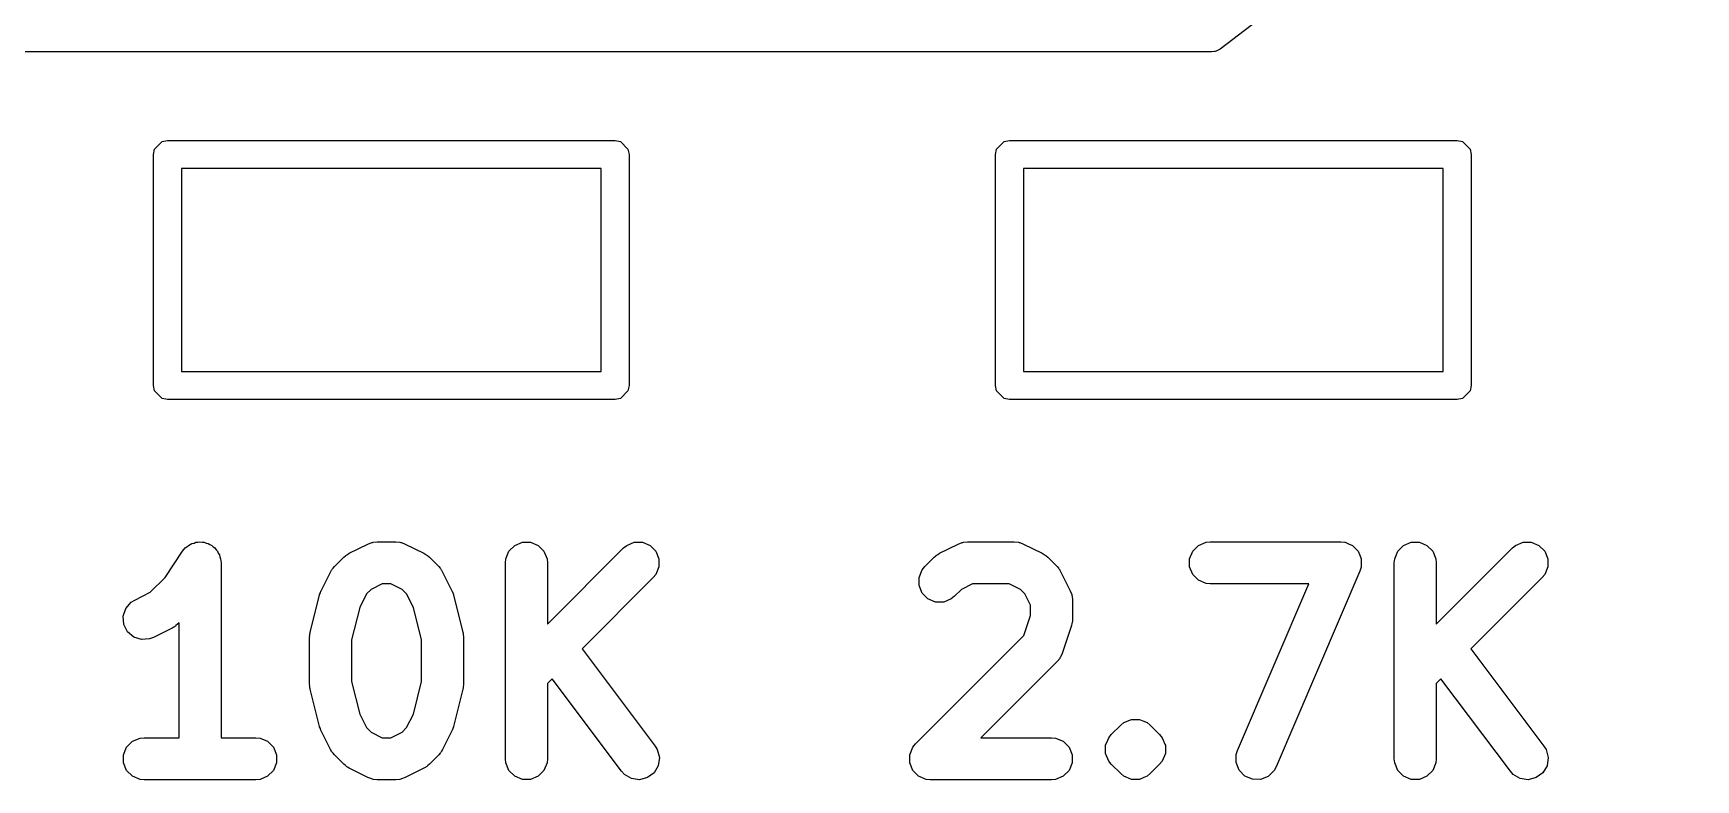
# Model space of a CAD drawing. Extents: x 0.5 to 3.33, y -7.81 to -5.91.
# Drawn here: x 0.7696 to 1.0036, y -6.4067 to -6.3017 of the extents above; entities that cross this region are included whole.
import ezdxf

# ---------------------------------------------------------------- set-up
doc = ezdxf.new("R2010")
doc.units = 0
doc.header["$MEASUREMENT"] = 0
doc.layers.add('BLACK', color=7, linetype='CONTINUOUS')

msp = doc.modelspace()

# ---------------------------------------------------------------- linework, layer by layer
at = {"layer": 'BLACK', "linetype": 'CONTINUOUS'}
for p, q in [((1.00356, -6.25274), (0.93663, -6.30393)), ((0.93543, -6.30433), (0.60079, -6.30433)), ((0.93584, -6.30425), (0.93543, -6.30433)), ((0.93594, -6.30426), (0.93584, -6.30425)), ((0.93606, -6.30421), (0.93594, -6.30426)), ((0.93619, -6.30418), (0.93606, -6.30421)), ((0.93626, -6.30411), (0.93619, -6.30418)), ((0.93663, -6.30393), (0.93626, -6.30411)), ((0.78654, -6.31876), (0.78669, -6.31801)), ((0.78669, -6.31801), (0.78775, -6.31694)), ((0.78775, -6.31694), (0.7885, -6.31679)), ((0.7885, -6.31679), (0.8515, -6.31679)), ((0.8515, -6.31679), (0.85225, -6.31694)), ((0.85225, -6.31694), (0.85331, -6.31801)), ((0.85331, -6.31801), (0.85346, -6.31876)), ((0.90504, -6.31876), (0.90519, -6.31801)), ((0.90519, -6.31801), (0.90625, -6.31694)), ((0.90625, -6.31694), (0.90701, -6.31679)), ((0.90701, -6.31679), (0.97, -6.31679)), ((0.97, -6.31679), (0.97075, -6.31694)), ((0.97075, -6.31694), (0.97182, -6.31801)), ((0.97182, -6.31801), (0.97197, -6.31876)), ((0.78654, -6.35124), (0.78654, -6.31876)), ((0.79047, -6.32073), (0.79047, -6.34927)), ((0.84953, -6.32073), (0.79047, -6.32073)), ((0.84953, -6.34927), (0.84953, -6.32073)), ((0.85346, -6.31876), (0.85346, -6.35124)), ((0.90504, -6.35124), (0.90504, -6.31876)), ((0.90898, -6.32073), (0.90898, -6.34927)), ((0.96803, -6.32073), (0.90898, -6.32073)), ((0.96803, -6.34927), (0.96803, -6.32073)), ((0.97197, -6.31876), (0.97197, -6.35124)), ((0.79047, -6.34927), (0.84953, -6.34927)), ((0.90898, -6.34927), (0.96803, -6.34927)), ((0.78669, -6.35199), (0.78654, -6.35124)), ((0.78775, -6.35306), (0.78669, -6.35199)), ((0.7885, -6.35321), (0.78775, -6.35306)), ((0.8515, -6.35321), (0.7885, -6.35321)), ((0.85225, -6.35306), (0.8515, -6.35321)), ((0.85331, -6.35199), (0.85225, -6.35306)), ((0.85346, -6.35124), (0.85331, -6.35199)), ((0.90519, -6.35199), (0.90504, -6.35124)), ((0.90625, -6.35306), (0.90519, -6.35199)), ((0.90701, -6.35321), (0.90625, -6.35306)), ((0.97, -6.35321), (0.90701, -6.35321)), ((0.97075, -6.35306), (0.97, -6.35321)), ((0.97182, -6.35199), (0.97075, -6.35306)), ((0.97197, -6.35124), (0.97182, -6.35199)), ((0.78818, -6.37824), (0.79064, -6.37454)), ((0.79064, -6.37454), (0.79101, -6.3741)), ((0.79064, -6.37454), (0.79064, -6.37454)), ((0.79064, -6.37454), (0.79064, -6.37454)), ((0.79064, -6.37454), (0.79064, -6.37454)), ((0.79101, -6.3741), (0.79125, -6.37393)), ((0.79125, -6.37393), (0.79146, -6.37373)), ((0.79146, -6.37373), (0.79172, -6.37362)), ((0.79172, -6.37362), (0.79196, -6.37346)), ((0.79196, -6.37346), (0.79225, -6.3734)), ((0.79225, -6.3734), (0.79252, -6.37329)), ((0.79252, -6.37329), (0.79281, -6.37329)), ((0.79281, -6.37329), (0.79309, -6.37323)), ((0.79309, -6.37323), (0.79338, -6.37329)), ((0.79338, -6.37329), (0.79367, -6.37329)), ((0.79367, -6.37329), (0.79394, -6.3734)), ((0.79394, -6.3734), (0.79422, -6.37345)), ((0.79422, -6.37345), (0.79447, -6.37362)), ((0.79447, -6.37362), (0.79474, -6.37373)), ((0.79474, -6.37373), (0.79494, -6.37393)), ((0.79494, -6.37393), (0.79518, -6.37409)), ((0.79518, -6.37409), (0.79535, -6.37434)), ((0.79535, -6.37434), (0.79555, -6.37454)), ((0.79555, -6.37454), (0.79566, -6.37481)), ((0.81409, -6.37485), (0.81671, -6.37354)), ((0.81671, -6.37354), (0.81725, -6.37333)), ((0.81725, -6.37333), (0.81736, -6.37333)), ((0.81736, -6.37333), (0.81746, -6.37329)), ((0.81746, -6.37329), (0.81803, -6.37323)), ((0.81803, -6.37323), (0.82066, -6.37323)), ((0.82066, -6.37323), (0.82123, -6.37329)), ((0.82123, -6.37329), (0.82133, -6.37333)), ((0.82133, -6.37333), (0.82144, -6.37333)), ((0.82144, -6.37333), (0.82198, -6.37354)), ((0.82198, -6.37354), (0.8246, -6.37485)), ((0.83613, -6.37561), (0.83657, -6.37454)), ((0.83657, -6.37454), (0.83739, -6.37373)), ((0.83739, -6.37373), (0.83845, -6.37329)), ((0.83845, -6.37329), (0.8396, -6.37329)), ((0.8396, -6.37329), (0.84067, -6.37373)), ((0.84067, -6.37373), (0.84148, -6.37454)), ((0.84148, -6.37454), (0.84192, -6.37561)), ((0.84198, -6.3848), (0.85269, -6.37409)), ((0.85269, -6.37409), (0.85314, -6.37373)), ((0.85314, -6.37373), (0.8542, -6.37329)), ((0.8542, -6.37329), (0.85535, -6.37329)), ((0.85535, -6.37329), (0.85642, -6.37373)), ((0.85642, -6.37373), (0.85723, -6.37454)), ((0.85723, -6.37454), (0.85767, -6.37561)), ((0.89716, -6.37485), (0.89978, -6.37354)), ((0.89978, -6.37354), (0.90032, -6.37333)), ((0.90032, -6.37333), (0.90043, -6.37333)), ((0.90043, -6.37333), (0.90053, -6.37329)), ((0.90053, -6.37329), (0.9011, -6.37323)), ((0.9011, -6.37323), (0.90766, -6.37323)), ((0.90766, -6.37323), (0.90824, -6.37329)), ((0.90824, -6.37329), (0.90834, -6.37333)), ((0.90834, -6.37333), (0.90844, -6.37333)), ((0.90844, -6.37333), (0.90898, -6.37354)), ((0.90898, -6.37354), (0.91161, -6.37485)), ((0.93233, -6.37561), (0.93277, -6.37454)), ((0.93277, -6.37454), (0.93358, -6.37373)), ((0.93358, -6.37373), (0.93465, -6.37329)), ((0.93465, -6.37329), (0.93522, -6.37323)), ((0.93522, -6.37323), (0.9536, -6.37323)), ((0.9536, -6.37323), (0.95417, -6.37329)), ((0.95417, -6.37329), (0.95419, -6.37329)), ((0.95419, -6.37329), (0.95421, -6.37329)), ((0.95421, -6.37329), (0.95472, -6.37351)), ((0.95472, -6.37351), (0.95524, -6.37373)), ((0.95524, -6.37373), (0.95525, -6.37374)), ((0.95525, -6.37374), (0.95527, -6.37375)), ((0.95527, -6.37375), (0.95566, -6.37415)), ((0.95566, -6.37415), (0.95605, -6.37454)), ((0.95605, -6.37454), (0.95606, -6.37456)), ((0.95606, -6.37456), (0.95607, -6.37457)), ((0.9612, -6.37561), (0.96164, -6.37454)), ((0.96164, -6.37454), (0.96245, -6.37373)), ((0.96245, -6.37373), (0.96352, -6.37329)), ((0.96352, -6.37329), (0.96467, -6.37329)), ((0.96467, -6.37329), (0.96573, -6.37373)), ((0.96573, -6.37373), (0.96655, -6.37454)), ((0.96655, -6.37454), (0.96699, -6.37561)), ((0.96705, -6.3848), (0.97775, -6.37409)), ((0.97775, -6.37409), (0.9782, -6.37373)), ((0.9782, -6.37373), (0.97927, -6.37329)), ((0.97927, -6.37329), (0.98042, -6.37329)), ((0.98042, -6.37329), (0.98148, -6.37373)), ((0.98148, -6.37373), (0.9823, -6.37454)), ((0.9823, -6.37454), (0.98274, -6.37561)), ((0.79566, -6.37481), (0.79582, -6.37505)), ((0.79582, -6.37505), (0.79588, -6.37534)), ((0.79588, -6.37534), (0.79599, -6.37561)), ((0.79599, -6.37561), (0.79605, -6.37618)), ((0.79605, -6.37618), (0.79605, -6.37618)), ((0.79605, -6.37618), (0.79605, -6.37618)), ((0.79605, -6.37618), (0.79605, -6.37618)), ((0.79605, -6.37618), (0.79605, -6.40079)), ((0.81182, -6.37695), (0.81201, -6.37672)), ((0.81201, -6.37672), (0.81332, -6.37541)), ((0.81332, -6.37541), (0.81355, -6.37522)), ((0.81355, -6.37522), (0.8136, -6.37516)), ((0.8136, -6.37516), (0.81369, -6.37511)), ((0.81369, -6.37511), (0.81377, -6.37504)), ((0.81377, -6.37504), (0.81384, -6.37501)), ((0.81384, -6.37501), (0.81409, -6.37485)), ((0.8246, -6.37485), (0.82485, -6.37501)), ((0.82485, -6.37501), (0.82492, -6.37504)), ((0.82492, -6.37504), (0.825, -6.37511)), ((0.825, -6.37511), (0.82509, -6.37516)), ((0.82509, -6.37516), (0.82514, -6.37522)), ((0.82514, -6.37522), (0.82537, -6.37541)), ((0.82537, -6.37541), (0.82668, -6.37672)), ((0.82668, -6.37672), (0.82687, -6.37695)), ((0.83608, -6.37618), (0.83613, -6.37561)), ((0.83608, -6.40374), (0.83608, -6.37618)), ((0.84192, -6.37561), (0.84198, -6.37618)), ((0.84198, -6.37618), (0.84198, -6.3848)), ((0.85767, -6.37676), (0.85723, -6.37782)), ((0.85767, -6.37561), (0.85767, -6.37676)), ((0.89471, -6.37717), (0.89508, -6.37672)), ((0.89508, -6.37672), (0.89639, -6.37541)), ((0.89639, -6.37541), (0.89662, -6.37522)), ((0.89662, -6.37522), (0.89667, -6.37516)), ((0.89667, -6.37516), (0.89676, -6.37511)), ((0.89676, -6.37511), (0.89684, -6.37504)), ((0.89684, -6.37504), (0.89691, -6.37501)), ((0.89691, -6.37501), (0.89716, -6.37485)), ((0.91161, -6.37485), (0.91186, -6.37501)), ((0.91186, -6.37501), (0.91193, -6.37504)), ((0.91193, -6.37504), (0.91201, -6.37511)), ((0.91201, -6.37511), (0.9121, -6.37516)), ((0.9121, -6.37516), (0.91215, -6.37522)), ((0.91215, -6.37522), (0.91238, -6.37541)), ((0.91238, -6.37541), (0.91369, -6.37672)), ((0.91369, -6.37672), (0.91387, -6.37695)), ((0.93233, -6.37676), (0.93233, -6.37561)), ((0.93277, -6.37782), (0.93233, -6.37676)), ((0.95607, -6.37457), (0.95628, -6.37509)), ((0.95628, -6.37509), (0.95649, -6.37561)), ((0.95648, -6.37679), (0.95631, -6.37735)), ((0.95649, -6.37676), (0.95648, -6.37678)), ((0.95648, -6.37678), (0.95648, -6.37679)), ((0.95649, -6.37561), (0.95649, -6.37562)), ((0.95649, -6.37562), (0.9565, -6.37564)), ((0.9565, -6.37564), (0.95649, -6.3762)), ((0.95649, -6.3762), (0.95649, -6.37676)), ((0.96114, -6.37618), (0.9612, -6.37561)), ((0.96114, -6.40374), (0.96114, -6.37618)), ((0.96699, -6.37561), (0.96705, -6.37618)), ((0.96705, -6.37618), (0.96705, -6.3848)), ((0.98274, -6.37676), (0.9823, -6.37782)), ((0.98274, -6.37561), (0.98274, -6.37676)), ((0.7861, -6.38032), (0.78818, -6.37824)), ((0.81014, -6.38011), (0.81145, -6.37749)), ((0.81145, -6.37749), (0.81161, -6.37724)), ((0.81161, -6.37724), (0.81164, -6.37717)), ((0.81164, -6.37717), (0.81171, -6.37709)), ((0.81171, -6.37709), (0.81176, -6.377)), ((0.81176, -6.377), (0.81182, -6.37695)), ((0.81873, -6.37914), (0.81716, -6.37992)), ((0.81996, -6.37914), (0.81873, -6.37914)), ((0.82153, -6.37992), (0.81996, -6.37914)), ((0.82687, -6.37695), (0.82693, -6.377)), ((0.82693, -6.377), (0.82698, -6.37709)), ((0.82698, -6.37709), (0.82705, -6.37717)), ((0.82705, -6.37717), (0.82708, -6.37724)), ((0.82708, -6.37724), (0.82723, -6.37749)), ((0.82723, -6.37749), (0.82855, -6.38011)), ((0.85686, -6.37827), (0.84686, -6.38827)), ((0.85723, -6.37782), (0.85686, -6.37827)), ((0.89427, -6.37823), (0.89471, -6.37717)), ((0.89427, -6.37938), (0.89427, -6.37823)), ((0.9018, -6.37914), (0.90023, -6.37992)), ((0.90697, -6.37914), (0.9018, -6.37914)), ((0.90854, -6.37992), (0.90697, -6.37914)), ((0.91387, -6.37695), (0.91393, -6.377)), ((0.91393, -6.377), (0.91399, -6.37709)), ((0.91399, -6.37709), (0.91406, -6.37717)), ((0.91406, -6.37717), (0.91409, -6.37724)), ((0.91409, -6.37724), (0.91424, -6.37749)), ((0.91424, -6.37749), (0.91555, -6.38011)), ((0.93358, -6.37864), (0.93277, -6.37782)), ((0.93465, -6.37908), (0.93358, -6.37864)), ((0.93522, -6.37914), (0.93465, -6.37908)), ((0.94912, -6.37914), (0.93522, -6.37914)), ((0.93907, -6.40258), (0.94912, -6.37914)), ((0.95631, -6.37735), (0.9445, -6.4049)), ((0.98193, -6.37827), (0.97193, -6.38827)), ((0.9823, -6.37782), (0.98193, -6.37827)), ((0.78341, -6.38172), (0.7839, -6.38142)), ((0.7839, -6.38142), (0.7861, -6.38032)), ((0.80861, -6.38596), (0.80992, -6.38072)), ((0.80992, -6.38072), (0.80993, -6.38067)), ((0.80993, -6.38065), (0.81003, -6.38041)), ((0.80993, -6.38067), (0.80993, -6.38065)), ((0.81003, -6.38041), (0.81011, -6.38017)), ((0.81011, -6.38017), (0.81012, -6.38015)), ((0.81012, -6.38015), (0.81014, -6.38011)), ((0.81652, -6.38056), (0.81557, -6.38246)), ((0.81716, -6.37992), (0.81652, -6.38056)), ((0.82217, -6.38056), (0.82153, -6.37992)), ((0.82312, -6.38246), (0.82217, -6.38056)), ((0.82855, -6.38011), (0.82856, -6.38015)), ((0.82856, -6.38015), (0.82858, -6.38017)), ((0.82858, -6.38017), (0.82866, -6.38041)), ((0.82866, -6.38041), (0.82875, -6.38065)), ((0.82875, -6.38065), (0.82875, -6.38067)), ((0.82875, -6.38067), (0.82877, -6.38072)), ((0.82877, -6.38072), (0.83008, -6.38596)), ((0.89471, -6.38045), (0.89427, -6.37938)), ((0.89552, -6.38126), (0.89471, -6.38045)), ((0.89659, -6.3817), (0.89552, -6.38126)), ((0.89881, -6.38126), (0.89774, -6.3817)), ((0.89925, -6.38089), (0.89881, -6.38126)), ((0.90023, -6.37992), (0.89925, -6.38089)), ((0.90917, -6.38056), (0.90854, -6.37992)), ((0.90996, -6.38213), (0.90917, -6.38056)), ((0.91555, -6.38011), (0.91576, -6.38065)), ((0.91576, -6.38065), (0.91577, -6.38076)), ((0.91577, -6.38076), (0.91581, -6.38086)), ((0.91581, -6.38086), (0.91587, -6.38143)), ((0.91587, -6.38143), (0.91587, -6.38406)), ((0.78229, -6.38369), (0.78266, -6.38259)), ((0.78238, -6.38484), (0.78229, -6.38369)), ((0.78266, -6.38259), (0.78341, -6.38172)), ((0.81557, -6.38246), (0.81442, -6.38704)), ((0.82427, -6.38704), (0.82312, -6.38246)), ((0.89774, -6.3817), (0.89659, -6.3817)), ((0.90902, -6.3864), (0.90996, -6.38358)), ((0.90996, -6.38358), (0.90996, -6.38213)), ((0.78289, -6.38587), (0.78238, -6.38484)), ((0.78376, -6.38662), (0.78289, -6.38587)), ((0.78917, -6.38539), (0.78654, -6.3867)), ((0.78942, -6.38523), (0.78917, -6.38539)), ((0.78949, -6.3852), (0.78942, -6.38523)), ((0.78957, -6.38513), (0.78949, -6.3852)), ((0.78966, -6.38508), (0.78957, -6.38513)), ((0.78971, -6.38502), (0.78966, -6.38508)), ((0.78994, -6.38483), (0.78971, -6.38502)), ((0.79014, -6.38462), (0.78994, -6.38483)), ((0.79014, -6.40079), (0.79014, -6.38462)), ((0.80855, -6.38632), (0.80857, -6.38611)), ((0.80857, -6.38611), (0.80859, -6.38606)), ((0.80859, -6.38606), (0.80861, -6.38596)), ((0.83008, -6.38596), (0.8301, -6.38606)), ((0.8301, -6.38606), (0.83011, -6.38611)), ((0.83011, -6.38611), (0.83014, -6.38632)), ((0.91571, -6.38499), (0.9144, -6.38893)), ((0.91578, -6.3847), (0.91571, -6.38499)), ((0.91581, -6.38463), (0.91578, -6.3847)), ((0.91582, -6.38453), (0.91581, -6.38463)), ((0.91584, -6.38443), (0.91582, -6.38453)), ((0.91587, -6.38406), (0.91584, -6.38435)), ((0.91584, -6.38435), (0.91584, -6.38443)), ((0.78485, -6.38699), (0.78376, -6.38662)), ((0.786, -6.3869), (0.78485, -6.38699)), ((0.78654, -6.3867), (0.786, -6.3869)), ((0.80852, -6.38654), (0.80855, -6.38632)), ((0.80853, -6.38658), (0.80852, -6.38654)), ((0.80852, -6.38668), (0.80853, -6.38658)), ((0.80852, -6.39324), (0.80852, -6.38668)), ((0.81442, -6.38704), (0.81442, -6.39288)), ((0.82427, -6.39288), (0.82427, -6.38704)), ((0.83014, -6.38632), (0.83017, -6.38654)), ((0.83017, -6.38654), (0.83016, -6.38658)), ((0.83016, -6.38658), (0.83017, -6.38668)), ((0.83017, -6.38668), (0.83017, -6.39324)), ((0.84686, -6.38827), (0.85714, -6.40197)), ((0.89377, -6.40165), (0.90902, -6.3864)), ((0.97193, -6.38827), (0.9822, -6.40197)), ((0.91369, -6.39008), (0.90298, -6.40079)), ((0.91406, -6.38963), (0.91369, -6.39008)), ((0.9141, -6.38954), (0.91406, -6.38963)), ((0.91417, -6.38946), (0.9141, -6.38954)), ((0.9144, -6.38893), (0.91417, -6.38946)), ((0.80853, -6.39334), (0.80852, -6.39324)), ((0.81442, -6.39288), (0.81557, -6.39746)), ((0.82312, -6.39746), (0.82427, -6.39288)), ((0.83017, -6.39324), (0.83016, -6.39334)), ((0.84265, -6.39249), (0.84198, -6.39315)), ((0.84198, -6.39315), (0.84198, -6.40374)), ((0.85241, -6.40551), (0.84265, -6.39249)), ((0.96771, -6.39249), (0.96705, -6.39315)), ((0.96705, -6.39315), (0.96705, -6.40374)), ((0.97748, -6.40551), (0.96771, -6.39249)), ((0.80852, -6.39339), (0.80853, -6.39334)), ((0.80855, -6.3936), (0.80852, -6.39339)), ((0.80857, -6.39382), (0.80855, -6.3936)), ((0.80859, -6.39386), (0.80857, -6.39382)), ((0.80861, -6.39396), (0.80859, -6.39386)), ((0.80992, -6.39921), (0.80861, -6.39396)), ((0.83008, -6.39396), (0.82877, -6.39921)), ((0.8301, -6.39386), (0.83008, -6.39396)), ((0.83011, -6.39382), (0.8301, -6.39386)), ((0.83014, -6.3936), (0.83011, -6.39382)), ((0.83017, -6.39339), (0.83014, -6.3936)), ((0.83016, -6.39334), (0.83017, -6.39339)), ((0.81557, -6.39746), (0.81652, -6.39937)), ((0.82217, -6.39937), (0.82312, -6.39746)), ((0.80993, -6.39925), (0.80992, -6.39921)), ((0.80993, -6.39927), (0.80993, -6.39925)), ((0.81003, -6.39951), (0.80993, -6.39927)), ((0.81011, -6.39975), (0.81003, -6.39951)), ((0.81012, -6.39977), (0.81011, -6.39975)), ((0.81014, -6.39981), (0.81012, -6.39977)), ((0.81145, -6.40244), (0.81014, -6.39981)), ((0.81652, -6.39937), (0.81716, -6.4)), ((0.81716, -6.4), (0.81873, -6.40079)), ((0.81996, -6.40079), (0.82153, -6.4)), ((0.82153, -6.4), (0.82217, -6.39937)), ((0.82855, -6.39981), (0.82723, -6.40244)), ((0.82856, -6.39977), (0.82855, -6.39981)), ((0.82858, -6.39975), (0.82856, -6.39977)), ((0.82866, -6.39951), (0.82858, -6.39975)), ((0.82875, -6.39927), (0.82866, -6.39951)), ((0.82877, -6.39921), (0.82875, -6.39925)), ((0.82875, -6.39925), (0.82875, -6.39927)), ((0.92132, -6.40034), (0.92264, -6.39903)), ((0.92264, -6.39903), (0.92308, -6.39866)), ((0.92308, -6.39866), (0.92415, -6.39822)), ((0.92415, -6.39822), (0.9253, -6.39822)), ((0.9253, -6.39822), (0.9253, -6.39822)), ((0.9253, -6.39822), (0.92574, -6.3984)), ((0.92574, -6.3984), (0.92636, -6.39866)), ((0.92636, -6.39866), (0.92636, -6.39866)), ((0.92636, -6.39866), (0.92681, -6.39903)), ((0.92681, -6.39903), (0.92812, -6.40034)), ((0.78233, -6.40317), (0.78277, -6.4021)), ((0.78277, -6.4021), (0.78358, -6.40129)), ((0.78358, -6.40129), (0.78465, -6.40085)), ((0.78465, -6.40085), (0.78522, -6.40079)), ((0.78522, -6.40079), (0.79014, -6.40079)), ((0.79605, -6.40079), (0.80097, -6.40079)), ((0.80097, -6.40079), (0.80155, -6.40085)), ((0.80155, -6.40085), (0.80261, -6.40129)), ((0.80261, -6.40129), (0.80343, -6.4021)), ((0.80343, -6.4021), (0.80387, -6.40317)), ((0.81161, -6.40269), (0.81145, -6.40244)), ((0.81873, -6.40079), (0.81996, -6.40079)), ((0.82723, -6.40244), (0.82708, -6.40269)), ((0.85714, -6.40197), (0.85744, -6.40246)), ((0.85744, -6.40246), (0.85773, -6.40358)), ((0.89296, -6.40317), (0.8934, -6.4021)), ((0.8934, -6.4021), (0.89377, -6.40165)), ((0.8934, -6.4021), (0.8934, -6.4021)), ((0.90298, -6.40079), (0.91291, -6.40079)), ((0.91291, -6.40079), (0.91349, -6.40085)), ((0.91349, -6.40085), (0.91455, -6.40129)), ((0.91455, -6.40129), (0.91537, -6.4021)), ((0.91537, -6.4021), (0.91581, -6.40317)), ((0.92052, -6.40185), (0.92082, -6.40112)), ((0.92052, -6.40301), (0.92052, -6.40185)), ((0.92052, -6.40185), (0.92052, -6.40185)), ((0.92082, -6.40112), (0.92096, -6.40079)), ((0.92096, -6.40079), (0.92132, -6.40034)), ((0.92812, -6.40034), (0.92849, -6.40079)), ((0.92849, -6.40079), (0.92849, -6.40079)), ((0.92849, -6.40079), (0.92863, -6.40112)), ((0.92863, -6.40112), (0.92887, -6.40169)), ((0.92887, -6.40169), (0.92893, -6.40185)), ((0.92893, -6.40185), (0.92893, -6.40301)), ((0.9389, -6.40313), (0.93907, -6.40258)), ((0.9822, -6.40197), (0.9825, -6.40246)), ((0.9825, -6.40246), (0.98279, -6.40358)), ((0.78233, -6.40432), (0.78233, -6.40317)), ((0.78277, -6.40538), (0.78233, -6.40432)), ((0.80387, -6.40432), (0.80343, -6.40538)), ((0.80387, -6.40317), (0.80387, -6.40432)), ((0.81164, -6.40276), (0.81161, -6.40269)), ((0.81171, -6.40284), (0.81164, -6.40276)), ((0.81176, -6.40293), (0.81171, -6.40284)), ((0.81182, -6.40298), (0.81176, -6.40293)), ((0.81201, -6.4032), (0.81182, -6.40298)), ((0.81332, -6.40452), (0.81201, -6.4032)), ((0.81355, -6.4047), (0.81332, -6.40452)), ((0.8136, -6.40476), (0.81355, -6.4047)), ((0.81369, -6.40482), (0.8136, -6.40476)), ((0.81377, -6.40488), (0.81369, -6.40482)), ((0.81384, -6.40491), (0.81377, -6.40488)), ((0.81409, -6.40507), (0.81384, -6.40491)), ((0.82485, -6.40491), (0.8246, -6.40507)), ((0.82492, -6.40488), (0.82485, -6.40491)), ((0.825, -6.40482), (0.82492, -6.40488)), ((0.82509, -6.40476), (0.825, -6.40482)), ((0.82514, -6.4047), (0.82509, -6.40476)), ((0.82537, -6.40452), (0.82514, -6.4047)), ((0.82668, -6.4032), (0.82537, -6.40452)), ((0.82687, -6.40298), (0.82668, -6.4032)), ((0.82693, -6.40293), (0.82687, -6.40298)), ((0.82698, -6.40284), (0.82693, -6.40293)), ((0.82705, -6.40276), (0.82698, -6.40284)), ((0.82708, -6.40269), (0.82705, -6.40276)), ((0.83613, -6.40432), (0.83608, -6.40374)), ((0.83657, -6.40538), (0.83613, -6.40432)), ((0.84192, -6.40432), (0.84148, -6.40538)), ((0.84198, -6.40374), (0.84192, -6.40432)), ((0.85756, -6.40472), (0.85698, -6.40571)), ((0.85773, -6.40358), (0.85756, -6.40472)), ((0.89296, -6.40432), (0.89296, -6.40317)), ((0.8934, -6.40538), (0.89296, -6.40432)), ((0.91581, -6.40432), (0.91537, -6.40538)), ((0.91581, -6.40317), (0.91581, -6.40432)), ((0.92096, -6.40407), (0.92052, -6.40301)), ((0.92132, -6.40452), (0.92096, -6.40407)), ((0.92096, -6.40407), (0.92096, -6.40407)), ((0.92264, -6.40583), (0.92132, -6.40452)), ((0.92812, -6.40452), (0.92681, -6.40583)), ((0.92849, -6.40407), (0.92812, -6.40452)), ((0.92893, -6.40301), (0.92849, -6.40407)), ((0.93888, -6.40428), (0.9389, -6.40313)), ((0.93931, -6.40535), (0.93888, -6.40428)), ((0.9445, -6.4049), (0.94422, -6.40541)), ((0.9612, -6.40432), (0.96114, -6.40374)), ((0.96164, -6.40538), (0.9612, -6.40432)), ((0.96699, -6.40432), (0.96655, -6.40538)), ((0.96705, -6.40374), (0.96699, -6.40432)), ((0.98263, -6.40472), (0.98204, -6.40571)), ((0.98279, -6.40358), (0.98263, -6.40472)), ((0.78358, -6.4062), (0.78277, -6.40538)), ((0.78465, -6.40664), (0.78358, -6.4062)), ((0.78522, -6.40669), (0.78465, -6.40664)), ((0.80097, -6.40669), (0.78522, -6.40669)), ((0.80155, -6.40664), (0.80097, -6.40669)), ((0.80261, -6.4062), (0.80155, -6.40664)), ((0.80343, -6.40538), (0.80261, -6.4062)), ((0.81671, -6.40638), (0.81409, -6.40507)), ((0.81725, -6.40659), (0.81671, -6.40638)), ((0.81736, -6.4066), (0.81725, -6.40659)), ((0.81746, -6.40664), (0.81736, -6.4066)), ((0.81803, -6.40669), (0.81746, -6.40664)), ((0.82066, -6.40669), (0.81803, -6.40669)), ((0.82123, -6.40664), (0.82066, -6.40669)), ((0.82133, -6.4066), (0.82123, -6.40664)), ((0.82144, -6.40659), (0.82133, -6.4066)), ((0.82198, -6.40638), (0.82144, -6.40659)), ((0.8246, -6.40507), (0.82198, -6.40638)), ((0.83739, -6.4062), (0.83657, -6.40538)), ((0.83845, -6.40664), (0.83739, -6.4062)), ((0.8396, -6.40664), (0.83845, -6.40664)), ((0.84067, -6.4062), (0.8396, -6.40664)), ((0.84148, -6.40538), (0.84067, -6.4062)), ((0.85281, -6.40594), (0.85241, -6.40551)), ((0.8538, -6.40653), (0.85281, -6.40594)), ((0.85494, -6.40669), (0.8538, -6.40653)), ((0.85605, -6.4064), (0.85494, -6.40669)), ((0.85698, -6.40571), (0.85605, -6.4064)), ((0.89421, -6.4062), (0.8934, -6.40538)), ((0.89528, -6.40664), (0.89421, -6.4062)), ((0.89585, -6.40669), (0.89528, -6.40664)), ((0.91291, -6.40669), (0.89585, -6.40669)), ((0.91349, -6.40664), (0.91291, -6.40669)), ((0.91455, -6.4062), (0.91349, -6.40664)), ((0.91537, -6.40538), (0.91455, -6.4062)), ((0.92308, -6.4062), (0.92264, -6.40583)), ((0.92415, -6.40664), (0.92308, -6.4062)), ((0.92308, -6.4062), (0.92308, -6.4062)), ((0.9253, -6.40664), (0.92415, -6.40664)), ((0.92415, -6.40664), (0.92415, -6.40664)), ((0.92415, -6.40664), (0.92415, -6.40664)), ((0.92592, -6.40638), (0.9253, -6.40664)), ((0.9253, -6.40664), (0.9253, -6.40664)), ((0.92636, -6.4062), (0.92592, -6.40638)), ((0.92681, -6.40583), (0.92636, -6.4062)), ((0.94011, -6.40618), (0.93931, -6.40535)), ((0.94117, -6.40663), (0.94011, -6.40618)), ((0.94233, -6.40664), (0.94117, -6.40663)), ((0.9434, -6.40622), (0.94233, -6.40664)), ((0.94422, -6.40541), (0.9434, -6.40622)), ((0.96245, -6.4062), (0.96164, -6.40538)), ((0.96352, -6.40664), (0.96245, -6.4062)), ((0.96467, -6.40664), (0.96352, -6.40664)), ((0.96573, -6.4062), (0.96467, -6.40664)), ((0.96655, -6.40538), (0.96573, -6.4062)), ((0.97787, -6.40594), (0.97748, -6.40551)), ((0.97886, -6.40653), (0.97787, -6.40594)), ((0.98, -6.40669), (0.97886, -6.40653)), ((0.98112, -6.4064), (0.98, -6.40669)), ((0.98204, -6.40571), (0.98112, -6.4064))]:
    msp.add_line(p, q, dxfattribs=at)

doc.saveas('drawing.dxf')
